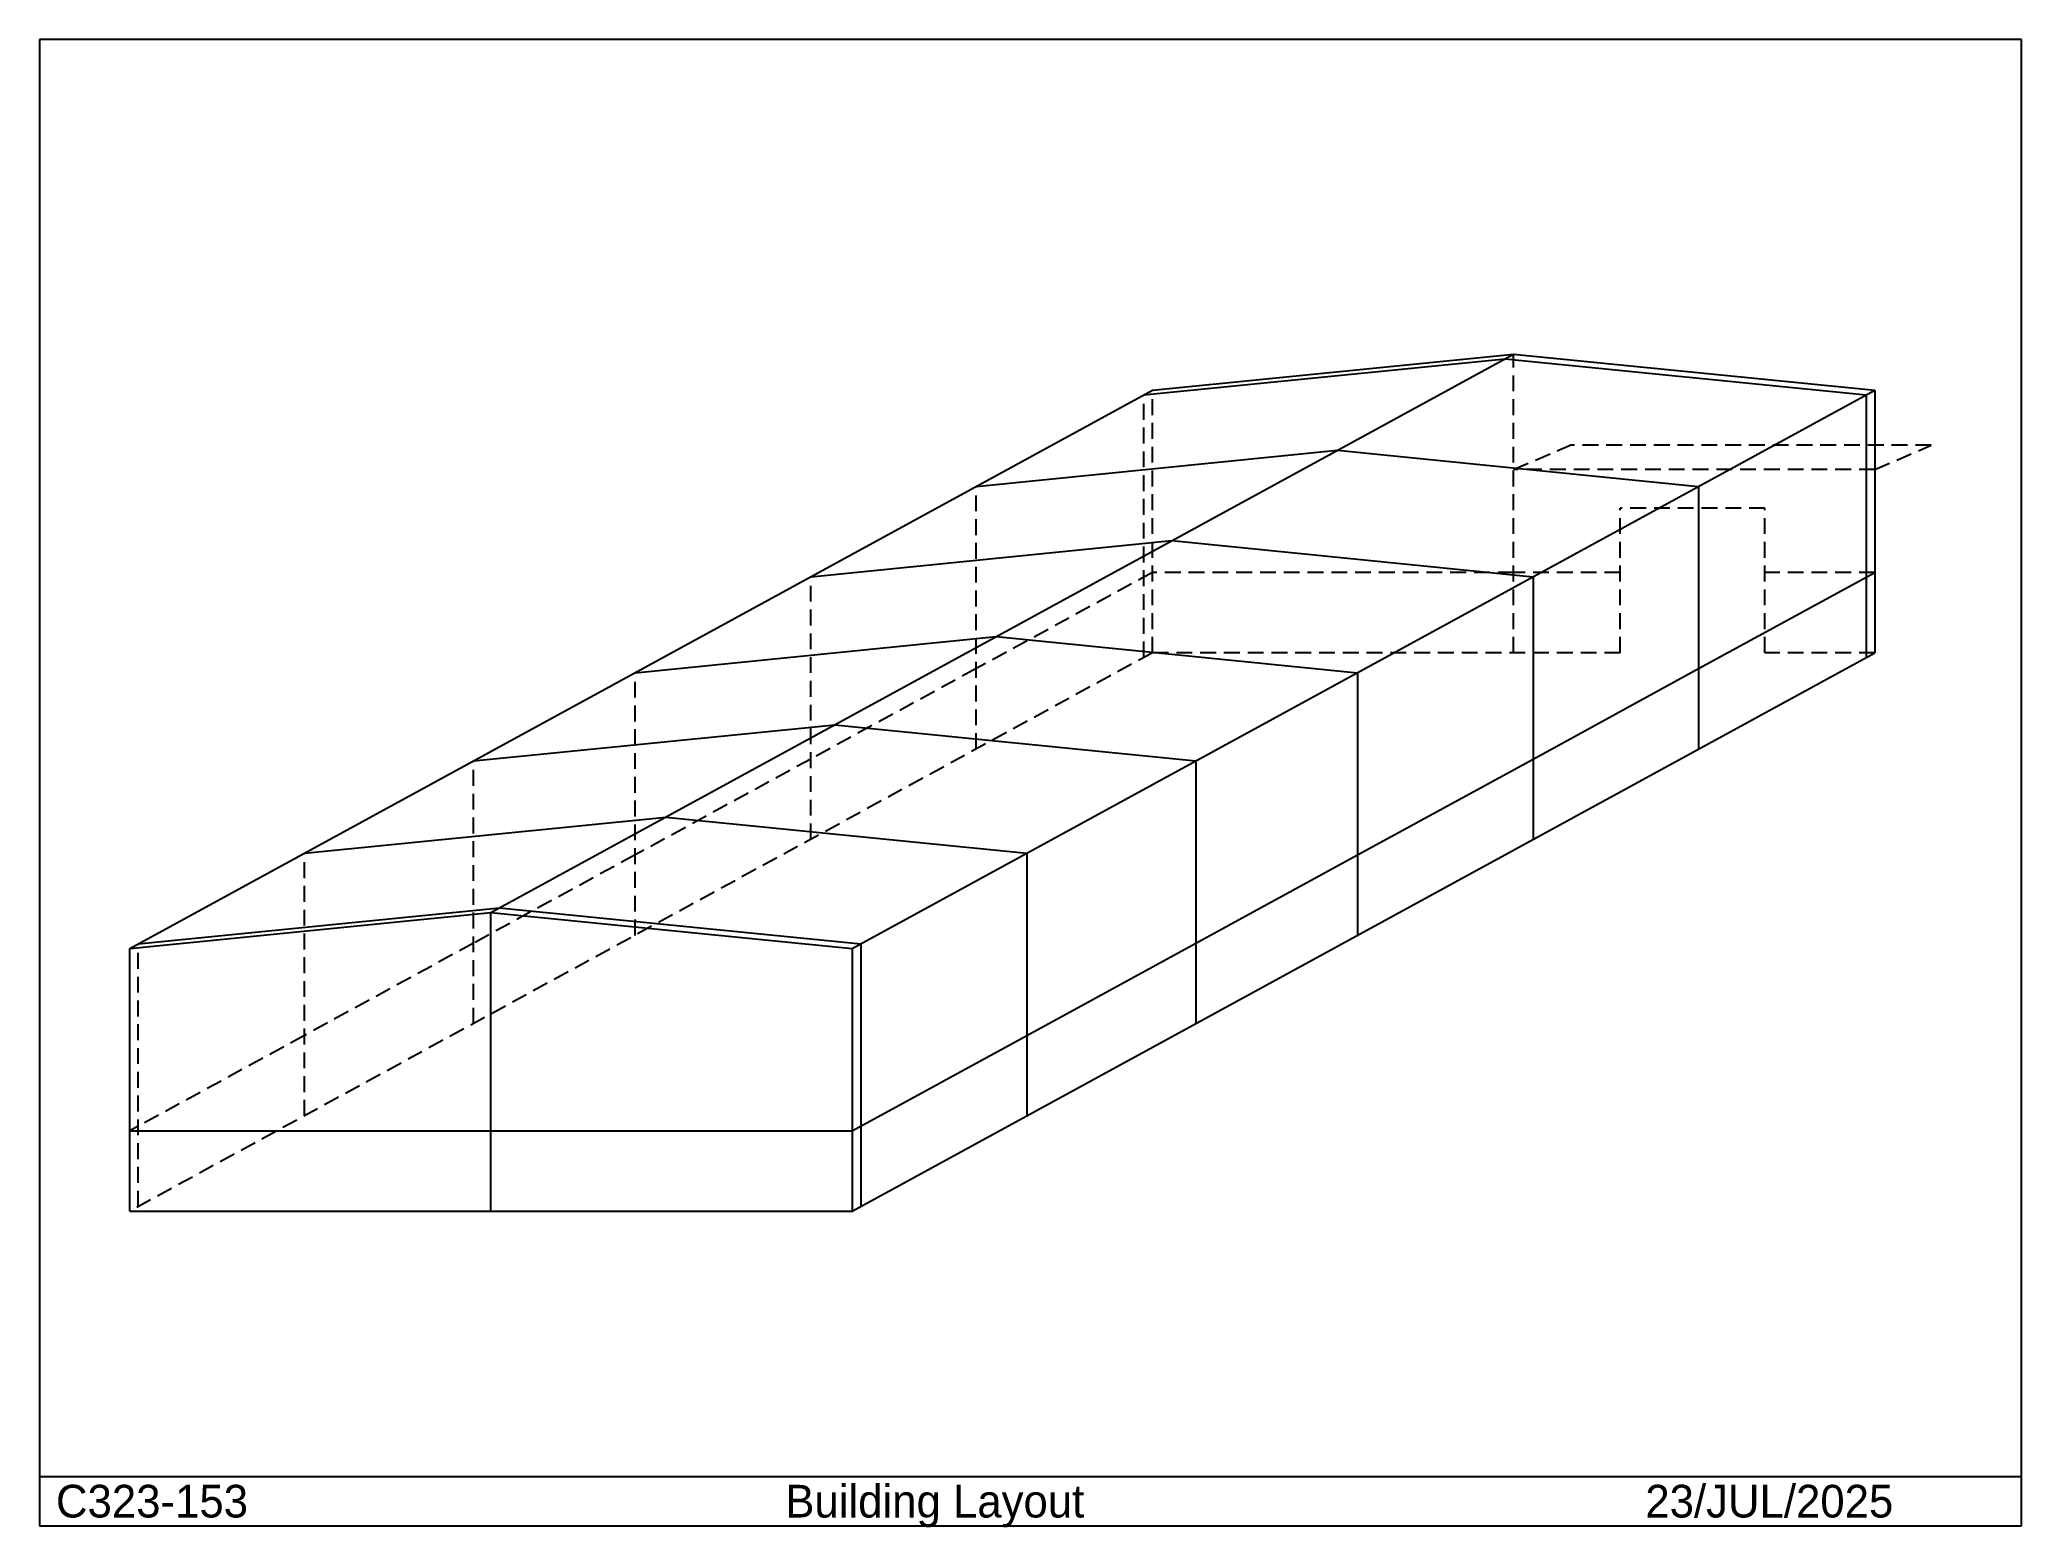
# Model space of a CAD drawing. Extents: x -2802 to 58834, y -9833 to 36447.
import ezdxf

# ---------------------------------------------------------------- set-up
doc = ezdxf.new("R2010")
doc.units = 0
doc.linetypes.add('CONTIN', pattern=[0])
doc.linetypes.add('DASHED', pattern=[739.62, 493.08, -246.54])
doc.layers.get('0').update_dxf_attribs({"linetype": 'CONTIN'})
doc.layers.add('1', color=7, linetype='CONTIN')
doc.layers.add('22', color=7, linetype='DASHED')

msp = doc.modelspace()

# ---------------------------------------------------------------- linework, layer by layer
for p, q in [((58834.43, 36446.941), (-2801.641, 36446.941)), ((-2801.641, 36446.941), (-2801.641, -9780.112)), ((58834.43, -9780.112), (58834.43, 36446.941)), ((-2801.641, -8254.619), (58834.43, -8254.619)), ((-2801.641, -9780.112), (58834.43, -9780.112))]:
    msp.add_line(p, q)
at = {"layer": '1'}
for p, q in [((11235, 9293.5), (43043.789, 26666.83)), ((31541.479, 25397.33), (42776.477, 26520.83)), ((31808.789, 25543.33), (43043.789, 26666.83)), ((42776.477, 26520.83), (54011.477, 25397.33)), ((43043.789, 26666.83), (54278.789, 25543.33)), ((0, 8170), (31808.789, 25543.33)), ((22470, 8170), (54278.789, 25543.33)), ((54011.477, 25397.33), (54011.477, 17227.33)), ((54278.789, 25543.33), (54278.789, 17373.33)), ((26327.539, 22549.58), (37562.539, 23673.08)), ((37562.539, 23673.08), (48797.539, 22549.58)), ((48797.539, 22549.58), (48797.539, 14379.58)), ((21179.549, 19737.85), (32414.549, 20861.35)), ((32414.549, 20861.35), (43649.547, 19737.85)), ((43649.547, 19737.85), (43649.547, 11567.85)), ((48797.539, 16879.58), (54278.789, 19873.33)), ((15715.84, 16753.68), (26950.84, 17877.18)), ((26950.84, 17877.18), (38185.84, 16753.68)), ((22470, 0), (54278.789, 17373.33)), ((38185.84, 16753.68), (38185.84, 8583.68)), ((43649.551, 14067.85), (48797.539, 16879.58)), ((10690.63, 14009.01), (21925.629, 15132.51)), ((21925.629, 15132.51), (33160.629, 14009.01)), ((33160.629, 14009.01), (33160.629, 5839.01)), ((38185.84, 11083.68), (43649.551, 14067.85)), ((5437.4, 11139.8), (16672.4, 12263.3)), ((16672.4, 12263.3), (27907.4, 11139.8)), ((27907.4, 11139.8), (27907.4, 2969.8)), ((33160.629, 8339.01), (38185.84, 11083.68)), ((0, 8170), (11235, 9293.5)), ((267.31, 8315.999), (11502.31, 9439.499)), ((11235, 9293.5), (22470, 8170)), ((11235, 0), (11235, 9293.5)), ((11502.31, 9439.499), (22737.309, 8315.999)), ((0, 0), (0, 8170)), ((22470, 8170), (22470, 0)), ((22737.309, 8315.999), (22737.309, 145.999)), ((27907.4, 5469.8), (33160.629, 8339.01)), ((22470, 2500), (27907.4, 5469.8)), ((0, 2500), (11235, 2500)), ((11235, 2500), (22470, 2500)), ((0, 0), (22470, 0))]:
    msp.add_line(p, q, dxfattribs=at)
at = {"layer": '22'}
for p, q in [((43043.789, 17373.33), (43043.789, 26666.83)), ((43043.789, 17373.33), (43043.789, 26666.83)), ((31541.479, 17227.33), (31541.479, 25397.33)), ((31808.789, 17373.33), (31808.789, 25543.33)), ((43043.789, 23073.33), (44797.789, 23831.33)), ((56032.789, 23831.33), (44797.789, 23831.33)), ((54278.789, 23073.33), (56032.789, 23831.33)), ((54278.789, 23073.33), (43043.789, 23073.33)), ((26327.539, 14379.58), (26327.539, 22549.58)), ((50860.789, 21873.33), (46360.789, 21873.33)), ((46360.789, 17373.33), (46360.789, 21873.33)), ((50860.789, 17373.33), (50860.789, 21873.33)), ((21179.549, 11567.85), (21179.549, 19737.85)), ((31808.789, 19873.33), (26327.539, 16879.58)), ((43043.789, 19873.33), (31808.789, 19873.33)), ((46360.789, 19873.33), (43043.789, 19873.33)), ((54278.789, 19873.33), (50860.789, 19873.33)), ((31808.789, 17373.33), (0, 0)), ((46360.789, 17373.33), (31808.789, 17373.33)), ((54278.789, 17373.33), (50860.789, 17373.33)), ((15715.84, 8583.68), (15715.84, 16753.68)), ((26327.539, 16879.58), (21179.549, 14067.85)), ((10690.63, 5839.01), (10690.63, 14009.01)), ((21179.549, 14067.85), (15715.84, 11083.68)), ((5437.4, 2969.8), (5437.4, 11139.8)), ((15715.84, 11083.68), (10690.63, 8339.01)), ((11235, 0), (11235, 9293.5)), ((267.31, 145.999), (267.31, 8315.999)), ((10690.63, 8339.01), (5437.4, 5469.8)), ((5437.4, 5469.8), (0, 2500))]:
    msp.add_line(p, q, dxfattribs=at)

# ---------------------------------------------------------------- texts
for s, p in [('C323-153', (-2293.143, -9525.863)), ('Building Layout', (20388.93, -9525.863)), ('23/JUL/2025', (47138.984, -9525.863))]:
    msp.add_text(s, height=1016.995).set_placement(p)

doc.saveas('drawing.dxf')
